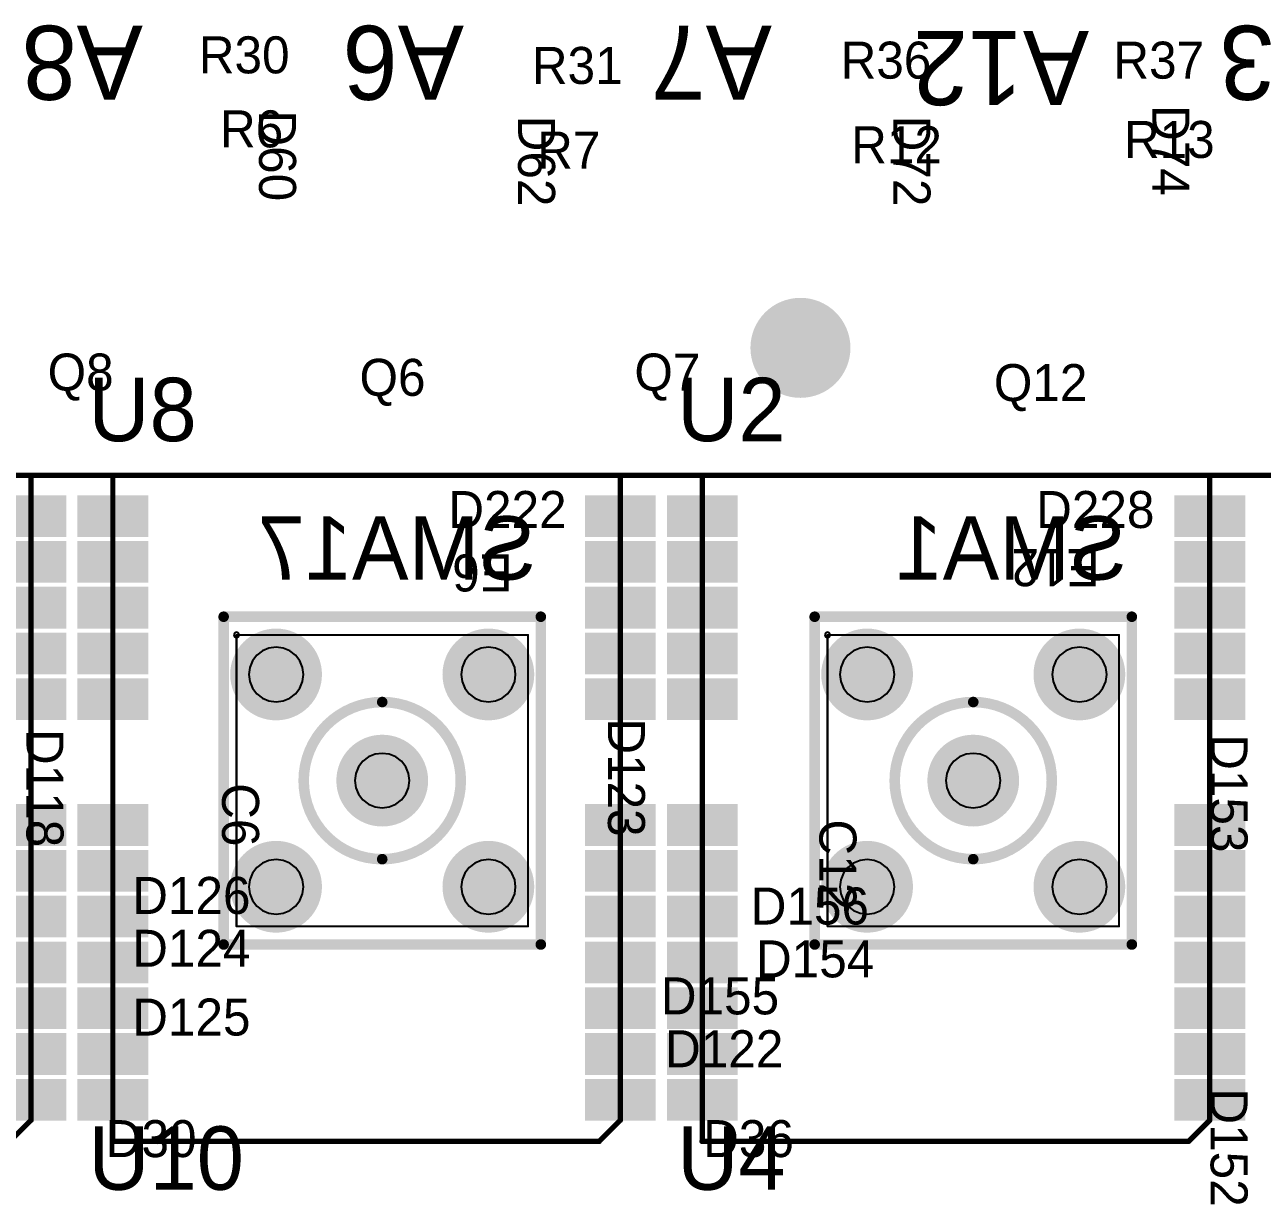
# Model space of a CAD drawing. Extents: x 11.69 to 17.18, y 4.05 to 12.26.
# Drawn here: x 14.957 to 16.127, y 8.839 to 9.955 of the extents above; entities that cross this region are included whole.
import ezdxf

# ---------------------------------------------------------------- set-up
doc = ezdxf.new("R2010")
doc.units = 0
doc.layers.get('0').update_dxf_attribs({"linetype": 'CONTINUOUS'})
for name, color, linetype in [('BOTTOMLAYER', 5, 'CONTINUOUS'), ('BOTTOMOVERLAY', 54, 'CONTINUOUS'), ('BOTTOMSOLDER', 6, 'CONTINUOUS'), ('MECHANICAL10', 56, 'CONTINUOUS'), ('MECHANICAL15', 56, 'CONTINUOUS'), ('MECHANICAL6', 56, 'CONTINUOUS'), ('MECHANICAL8', 56, 'CONTINUOUS'), ('MECHANICAL9', 56, 'CONTINUOUS'), ('MULTILAYER', 9, 'CONTINUOUS'), ('TOPLAYER', 1, 'CONTINUOUS'), ('TOPOVERLAY', 2, 'CONTINUOUS'), ('TOPPASTE', 8, 'CONTINUOUS'), ('TOPSOLDER', 216, 'CONTINUOUS')]:
    doc.layers.add(name, color=color, linetype=linetype)

# ---------------------------------------------------------------- blocks, each defined once
blk = doc.blocks.new('SMA_TH_HL_SMA_KHD4_B_25')
at = {"layer": 'BOTTOMLAYER', "const_width": 0.0394}
for points in [[(-0.1201, 0.1004, 1), (-0.0807, 0.1004, 1)], [(0.0807, 0.1004, 1), (0.1201, 0.1004, 1)], [(-0.0197, 0, 1), (0.0197, 0, 1)], [(-0.1201, -0.1004, 1), (-0.0807, -0.1004, 1)], [(0.0807, -0.1004, 1), (0.1201, -0.1004, 1)]]:
    blk.add_lwpolyline(points, format="xyb", close=True, dxfattribs=at)
at = {"layer": 'BOTTOMOVERLAY', "const_width": 0.01}
for points in [[(-0.155, -0.15), (-0.155, 0.15)], [(0.155, 0.15), (-0.155, 0.15)], [(0.155, -0.15), (0.155, 0.15)], [(0.155, -0.15), (-0.155, -0.15)]]:
    blk.add_lwpolyline(points, dxfattribs=at)
at = {"layer": 'BOTTOMOVERLAY'}
for points, const_width in [([(-0.1575, 0.15, 1), (-0.1525, 0.15, 1)], 0.005), ([(-0.1575, 0.15, 1), (-0.1525, 0.15, 1)], 0.005), ([(0.1525, 0.15, 1), (0.1575, 0.15, 1)], 0.005), ([(0.1525, 0.15, 1), (0.1575, 0.15, 1)], 0.005), ([(0.0743, 0, 1), (-0.0743, 0, 1)], 0.01), ([(-0.0768, 0, 1), (-0.0718, 0, 1)], 0.005), ([(0.0718, 0, 1), (0.0768, 0, 1)], 0.005), ([(-0.1575, -0.15, 1), (-0.1525, -0.15, 1)], 0.005), ([(-0.1575, -0.15, 1), (-0.1525, -0.15, 1)], 0.005), ([(0.1525, -0.15, 1), (0.1575, -0.15, 1)], 0.005), ([(0.1525, -0.15, 1), (0.1575, -0.15, 1)], 0.005)]:
    blk.add_lwpolyline(points, format="xyb", close=True, dxfattribs=dict(at, const_width=const_width))
at = {"layer": 'BOTTOMSOLDER', "const_width": 0.0434}
for points in [[(-0.1221, 0.1004, 1), (-0.0787, 0.1004, 1)], [(0.0787, 0.1004, 1), (0.1221, 0.1004, 1)], [(-0.0217, 0, 1), (0.0217, 0, 1)], [(-0.1221, -0.1004, 1), (-0.0787, -0.1004, 1)], [(0.0787, -0.1004, 1), (0.1221, -0.1004, 1)]]:
    blk.add_lwpolyline(points, format="xyb", close=True, dxfattribs=at)
at = {"layer": 'MECHANICAL6', "const_width": 0.002}
for points in [[(0.1378, 0.1378), (-0.1378, 0.1378)], [(-0.1378, -0.1378), (-0.1378, 0.1378)], [(0.1378, -0.1378), (0.1378, 0.1378)], [(0.1378, -0.1378), (-0.1378, -0.1378)]]:
    blk.add_lwpolyline(points, dxfattribs=at)
at = {"layer": 'MECHANICAL6', "const_width": 0.001}
for points in [[(-0.1383, 0.1378, 1), (-0.1373, 0.1378, 1)], [(-0.1383, 0.1378, 1), (-0.1373, 0.1378, 1)], [(0.1373, 0.1378, 1), (0.1383, 0.1378, 1)], [(0.1373, 0.1378, 1), (0.1383, 0.1378, 1)], [(-0.1383, -0.1378, 1), (-0.1373, -0.1378, 1)], [(-0.1383, -0.1378, 1), (-0.1373, -0.1378, 1)], [(0.1373, -0.1378, 1), (0.1383, -0.1378, 1)], [(0.1373, -0.1378, 1), (0.1383, -0.1378, 1)]]:
    blk.add_lwpolyline(points, format="xyb", close=True, dxfattribs=at)
at = {"layer": 'MECHANICAL8'}
for p, q in [((-0.1396, -0.136), (-0.1403, -0.1378)), ((-0.1403, -0.1378), (-0.1403, -0.1378)), ((-0.1403, -0.1378), (-0.1396, -0.1396)), ((-0.1378, -0.1352), (-0.1396, -0.136)), ((-0.1396, -0.1396), (-0.1378, -0.1403)), ((-0.136, -0.136), (-0.1378, -0.1352)), ((-0.1378, -0.1403), (-0.136, -0.1396)), ((-0.1352, -0.1378), (-0.136, -0.136)), ((-0.136, -0.1396), (-0.1352, -0.1378)), ((-0.1352, -0.1378), (-0.1352, -0.1378))]:
    blk.add_line(p, q, dxfattribs=at)
at = {"layer": 'MECHANICAL9'}
for p, q in [((-0.1186, 0.1186), (-0.1227, 0.1133)), ((-0.1133, 0.1227), (-0.1186, 0.1186)), ((-0.1071, 0.1253), (-0.1133, 0.1227)), ((-0.1004, 0.1262), (-0.1071, 0.1253)), ((-0.0937, 0.1253), (-0.1004, 0.1262)), ((-0.0875, 0.1227), (-0.0937, 0.1253)), ((-0.0821, 0.1186), (-0.0875, 0.1227)), ((-0.078, 0.1133), (-0.0821, 0.1186)), ((0.0821, 0.1186), (0.078, 0.1133)), ((0.0875, 0.1227), (0.0821, 0.1186)), ((0.0937, 0.1253), (0.0875, 0.1227)), ((0.1004, 0.1262), (0.0937, 0.1253)), ((0.1071, 0.1253), (0.1004, 0.1262)), ((0.1133, 0.1227), (0.1071, 0.1253)), ((0.1186, 0.1186), (0.1133, 0.1227)), ((0.1227, 0.1133), (0.1186, 0.1186)), ((-0.1253, 0.1071), (-0.1262, 0.1004)), ((-0.1227, 0.1133), (-0.1253, 0.1071)), ((-0.0755, 0.1071), (-0.078, 0.1133)), ((-0.0746, 0.1004), (-0.0755, 0.1071)), ((0.0755, 0.1071), (0.0746, 0.1004)), ((0.078, 0.1133), (0.0755, 0.1071)), ((0.1253, 0.1071), (0.1227, 0.1133)), ((0.1262, 0.1004), (0.1253, 0.1071)), ((-0.1262, 0.1004), (-0.1262, 0.1004)), ((-0.1262, 0.1004), (-0.1253, 0.0937)), ((-0.1253, 0.0937), (-0.1227, 0.0875)), ((-0.078, 0.0875), (-0.0755, 0.0937)), ((-0.0755, 0.0937), (-0.0746, 0.1004)), ((-0.0746, 0.1004), (-0.0746, 0.1004)), ((0.0746, 0.1004), (0.0746, 0.1004)), ((0.0746, 0.1004), (0.0755, 0.0937)), ((0.0755, 0.0937), (0.078, 0.0875)), ((0.1227, 0.0875), (0.1253, 0.0937)), ((0.1253, 0.0937), (0.1262, 0.1004)), ((0.1262, 0.1004), (0.1262, 0.1004)), ((-0.1227, 0.0875), (-0.1186, 0.0821)), ((-0.1186, 0.0821), (-0.1133, 0.078)), ((-0.0875, 0.078), (-0.0821, 0.0821)), ((-0.0821, 0.0821), (-0.078, 0.0875)), ((0.078, 0.0875), (0.0821, 0.0821)), ((0.0821, 0.0821), (0.0875, 0.078)), ((0.1133, 0.078), (0.1186, 0.0821)), ((0.1186, 0.0821), (0.1227, 0.0875)), ((-0.1133, 0.078), (-0.1071, 0.0755)), ((-0.1071, 0.0755), (-0.1004, 0.0746)), ((-0.1004, 0.0746), (-0.0937, 0.0755)), ((-0.0937, 0.0755), (-0.0875, 0.078)), ((0.0875, 0.078), (0.0937, 0.0755)), ((0.0937, 0.0755), (0.1004, 0.0746)), ((0.1004, 0.0746), (0.1071, 0.0755)), ((0.1071, 0.0755), (0.1133, 0.078)), ((-0.0067, 0.0249), (-0.0129, 0.0224)), ((0, 0.0258), (-0.0067, 0.0249)), ((0.0067, 0.0249), (0, 0.0258)), ((0.0129, 0.0224), (0.0067, 0.0249)), ((-0.0224, 0.0129), (-0.0249, 0.0067)), ((-0.0183, 0.0183), (-0.0224, 0.0129)), ((-0.0129, 0.0224), (-0.0183, 0.0183)), ((0.0183, 0.0183), (0.0129, 0.0224)), ((0.0224, 0.0129), (0.0183, 0.0183)), ((0.0249, 0.0067), (0.0224, 0.0129)), ((-0.0249, 0.0067), (-0.0258, 0)), ((-0.0258, 0), (-0.0258, 0)), ((-0.0258, 0), (-0.0249, -0.0067)), ((0.0258, 0), (0.0249, 0.0067)), ((0.0249, -0.0067), (0.0258, 0)), ((0.0258, 0), (0.0258, 0)), ((-0.0249, -0.0067), (-0.0224, -0.0129)), ((0.0224, -0.0129), (0.0249, -0.0067)), ((-0.0224, -0.0129), (-0.0183, -0.0183)), ((-0.0183, -0.0183), (-0.0129, -0.0224)), ((-0.0129, -0.0224), (-0.0067, -0.0249)), ((0.0067, -0.0249), (0.0129, -0.0224)), ((0.0129, -0.0224), (0.0183, -0.0183)), ((0.0183, -0.0183), (0.0224, -0.0129)), ((-0.0067, -0.0249), (0, -0.0258)), ((0, -0.0258), (0.0067, -0.0249)), ((-0.1133, -0.078), (-0.1186, -0.0821)), ((-0.1071, -0.0755), (-0.1133, -0.078)), ((-0.1004, -0.0746), (-0.1071, -0.0755)), ((-0.0937, -0.0755), (-0.1004, -0.0746)), ((-0.0875, -0.078), (-0.0937, -0.0755)), ((-0.0821, -0.0821), (-0.0875, -0.078)), ((0.0875, -0.078), (0.0821, -0.0821)), ((0.0937, -0.0755), (0.0875, -0.078)), ((0.1004, -0.0746), (0.0937, -0.0755)), ((0.1071, -0.0755), (0.1004, -0.0746)), ((0.1133, -0.078), (0.1071, -0.0755)), ((0.1186, -0.0821), (0.1133, -0.078)), ((-0.1227, -0.0875), (-0.1253, -0.0937)), ((-0.1186, -0.0821), (-0.1227, -0.0875)), ((-0.078, -0.0875), (-0.0821, -0.0821)), ((-0.0755, -0.0937), (-0.078, -0.0875)), ((0.078, -0.0875), (0.0755, -0.0937)), ((0.0821, -0.0821), (0.078, -0.0875)), ((0.1227, -0.0875), (0.1186, -0.0821)), ((0.1253, -0.0937), (0.1227, -0.0875)), ((-0.1253, -0.0937), (-0.1262, -0.1004)), ((-0.1262, -0.1004), (-0.1262, -0.1004)), ((-0.1262, -0.1004), (-0.1253, -0.1071)), ((-0.0746, -0.1004), (-0.0755, -0.0937)), ((-0.0755, -0.1071), (-0.0746, -0.1004)), ((-0.0746, -0.1004), (-0.0746, -0.1004)), ((0.0755, -0.0937), (0.0746, -0.1004)), ((0.0746, -0.1004), (0.0746, -0.1004)), ((0.0746, -0.1004), (0.0755, -0.1071)), ((0.1262, -0.1004), (0.1253, -0.0937)), ((0.1253, -0.1071), (0.1262, -0.1004)), ((0.1262, -0.1004), (0.1262, -0.1004)), ((-0.1253, -0.1071), (-0.1227, -0.1133)), ((-0.1227, -0.1133), (-0.1186, -0.1186)), ((-0.0821, -0.1186), (-0.078, -0.1133)), ((-0.078, -0.1133), (-0.0755, -0.1071)), ((0.0755, -0.1071), (0.078, -0.1133)), ((0.078, -0.1133), (0.0821, -0.1186)), ((0.1186, -0.1186), (0.1227, -0.1133)), ((0.1227, -0.1133), (0.1253, -0.1071)), ((-0.1186, -0.1186), (-0.1133, -0.1227)), ((-0.1133, -0.1227), (-0.1071, -0.1253)), ((-0.1071, -0.1253), (-0.1004, -0.1262)), ((-0.1004, -0.1262), (-0.0937, -0.1253)), ((-0.0937, -0.1253), (-0.0875, -0.1227)), ((-0.0875, -0.1227), (-0.0821, -0.1186)), ((0.0821, -0.1186), (0.0875, -0.1227)), ((0.0875, -0.1227), (0.0937, -0.1253)), ((0.0937, -0.1253), (0.1004, -0.1262)), ((0.1004, -0.1262), (0.1071, -0.1253)), ((0.1071, -0.1253), (0.1133, -0.1227)), ((0.1133, -0.1227), (0.1186, -0.1186))]:
    blk.add_line(p, q, dxfattribs=at)
at = {"layer": 'MULTILAYER', "const_width": 0.0394}
for points in [[(-0.1201, 0.1004, 1), (-0.0807, 0.1004, 1)], [(0.0807, 0.1004, 1), (0.1201, 0.1004, 1)], [(-0.0197, 0, 1), (0.0197, 0, 1)], [(-0.1201, -0.1004, 1), (-0.0807, -0.1004, 1)], [(0.0807, -0.1004, 1), (0.1201, -0.1004, 1)]]:
    blk.add_lwpolyline(points, format="xyb", close=True, dxfattribs=at)
at = {"layer": 'TOPLAYER', "const_width": 0.0394}
for points in [[(-0.1201, 0.1004, 1), (-0.0807, 0.1004, 1)], [(0.0807, 0.1004, 1), (0.1201, 0.1004, 1)], [(-0.0197, 0, 1), (0.0197, 0, 1)], [(-0.1201, -0.1004, 1), (-0.0807, -0.1004, 1)], [(0.0807, -0.1004, 1), (0.1201, -0.1004, 1)]]:
    blk.add_lwpolyline(points, format="xyb", close=True, dxfattribs=at)
at = {"layer": 'TOPSOLDER', "const_width": 0.0434}
for points in [[(-0.1221, 0.1004, 1), (-0.0787, 0.1004, 1)], [(0.0787, 0.1004, 1), (0.1221, 0.1004, 1)], [(-0.0217, 0, 1), (0.0217, 0, 1)], [(-0.1221, -0.1004, 1), (-0.0787, -0.1004, 1)], [(0.0787, -0.1004, 1), (0.1221, -0.1004, 1)]]:
    blk.add_lwpolyline(points, format="xyb", close=True, dxfattribs=at)
blk = doc.blocks.new('SMA_TH_HL_SMA_KHD4_B_41')
at = {"layer": 'BOTTOMLAYER', "const_width": 0.0394}
for points in [[(-0.1201, 0.1004, 1), (-0.0807, 0.1004, 1)], [(0.0807, 0.1004, 1), (0.1201, 0.1004, 1)], [(-0.0197, 0, 1), (0.0197, 0, 1)], [(-0.1201, -0.1004, 1), (-0.0807, -0.1004, 1)], [(0.0807, -0.1004, 1), (0.1201, -0.1004, 1)]]:
    blk.add_lwpolyline(points, format="xyb", close=True, dxfattribs=at)
at = {"layer": 'BOTTOMOVERLAY', "const_width": 0.01}
for points in [[(-0.155, -0.15), (-0.155, 0.15)], [(0.155, 0.15), (-0.155, 0.15)], [(0.155, -0.15), (0.155, 0.15)], [(0.155, -0.15), (-0.155, -0.15)]]:
    blk.add_lwpolyline(points, dxfattribs=at)
at = {"layer": 'BOTTOMOVERLAY'}
for points, const_width in [([(-0.1575, 0.15, 1), (-0.1525, 0.15, 1)], 0.005), ([(-0.1575, 0.15, 1), (-0.1525, 0.15, 1)], 0.005), ([(0.1525, 0.15, 1), (0.1575, 0.15, 1)], 0.005), ([(0.1525, 0.15, 1), (0.1575, 0.15, 1)], 0.005), ([(0.0743, 0, 1), (-0.0743, 0, 1)], 0.01), ([(-0.0768, 0, 1), (-0.0718, 0, 1)], 0.005), ([(0.0718, 0, 1), (0.0768, 0, 1)], 0.005), ([(-0.1575, -0.15, 1), (-0.1525, -0.15, 1)], 0.005), ([(-0.1575, -0.15, 1), (-0.1525, -0.15, 1)], 0.005), ([(0.1525, -0.15, 1), (0.1575, -0.15, 1)], 0.005), ([(0.1525, -0.15, 1), (0.1575, -0.15, 1)], 0.005)]:
    blk.add_lwpolyline(points, format="xyb", close=True, dxfattribs=dict(at, const_width=const_width))
at = {"layer": 'BOTTOMSOLDER', "const_width": 0.0434}
for points in [[(-0.1221, 0.1004, 1), (-0.0787, 0.1004, 1)], [(0.0787, 0.1004, 1), (0.1221, 0.1004, 1)], [(-0.0217, 0, 1), (0.0217, 0, 1)], [(-0.1221, -0.1004, 1), (-0.0787, -0.1004, 1)], [(0.0787, -0.1004, 1), (0.1221, -0.1004, 1)]]:
    blk.add_lwpolyline(points, format="xyb", close=True, dxfattribs=at)
at = {"layer": 'MECHANICAL6', "const_width": 0.002}
for points in [[(0.1378, 0.1378), (-0.1378, 0.1378)], [(-0.1378, -0.1378), (-0.1378, 0.1378)], [(0.1378, -0.1378), (0.1378, 0.1378)], [(0.1378, -0.1378), (-0.1378, -0.1378)]]:
    blk.add_lwpolyline(points, dxfattribs=at)
at = {"layer": 'MECHANICAL6', "const_width": 0.001}
for points in [[(-0.1383, 0.1378, 1), (-0.1373, 0.1378, 1)], [(-0.1383, 0.1378, 1), (-0.1373, 0.1378, 1)], [(0.1373, 0.1378, 1), (0.1383, 0.1378, 1)], [(0.1373, 0.1378, 1), (0.1383, 0.1378, 1)], [(-0.1383, -0.1378, 1), (-0.1373, -0.1378, 1)], [(-0.1383, -0.1378, 1), (-0.1373, -0.1378, 1)], [(0.1373, -0.1378, 1), (0.1383, -0.1378, 1)], [(0.1373, -0.1378, 1), (0.1383, -0.1378, 1)]]:
    blk.add_lwpolyline(points, format="xyb", close=True, dxfattribs=at)
at = {"layer": 'MECHANICAL8'}
for p, q in [((-0.1396, -0.136), (-0.1403, -0.1378)), ((-0.1403, -0.1378), (-0.1403, -0.1378)), ((-0.1403, -0.1378), (-0.1396, -0.1396)), ((-0.1378, -0.1352), (-0.1396, -0.136)), ((-0.1396, -0.1396), (-0.1378, -0.1403)), ((-0.136, -0.136), (-0.1378, -0.1352)), ((-0.1378, -0.1403), (-0.136, -0.1396)), ((-0.1352, -0.1378), (-0.136, -0.136)), ((-0.136, -0.1396), (-0.1352, -0.1378)), ((-0.1352, -0.1378), (-0.1352, -0.1378))]:
    blk.add_line(p, q, dxfattribs=at)
at = {"layer": 'MECHANICAL9'}
for p, q in [((-0.1186, 0.1186), (-0.1227, 0.1133)), ((-0.1133, 0.1227), (-0.1186, 0.1186)), ((-0.1071, 0.1253), (-0.1133, 0.1227)), ((-0.1004, 0.1262), (-0.1071, 0.1253)), ((-0.0937, 0.1253), (-0.1004, 0.1262)), ((-0.0875, 0.1227), (-0.0937, 0.1253)), ((-0.0821, 0.1186), (-0.0875, 0.1227)), ((-0.078, 0.1133), (-0.0821, 0.1186)), ((0.0821, 0.1186), (0.078, 0.1133)), ((0.0875, 0.1227), (0.0821, 0.1186)), ((0.0937, 0.1253), (0.0875, 0.1227)), ((0.1004, 0.1262), (0.0937, 0.1253)), ((0.1071, 0.1253), (0.1004, 0.1262)), ((0.1133, 0.1227), (0.1071, 0.1253)), ((0.1186, 0.1186), (0.1133, 0.1227)), ((0.1227, 0.1133), (0.1186, 0.1186)), ((-0.1253, 0.1071), (-0.1262, 0.1004)), ((-0.1227, 0.1133), (-0.1253, 0.1071)), ((-0.0755, 0.1071), (-0.078, 0.1133)), ((-0.0746, 0.1004), (-0.0755, 0.1071)), ((0.0755, 0.1071), (0.0746, 0.1004)), ((0.078, 0.1133), (0.0755, 0.1071)), ((0.1253, 0.1071), (0.1227, 0.1133)), ((0.1262, 0.1004), (0.1253, 0.1071)), ((-0.1262, 0.1004), (-0.1262, 0.1004)), ((-0.1262, 0.1004), (-0.1253, 0.0937)), ((-0.1253, 0.0937), (-0.1227, 0.0875)), ((-0.078, 0.0875), (-0.0755, 0.0937)), ((-0.0755, 0.0937), (-0.0746, 0.1004)), ((-0.0746, 0.1004), (-0.0746, 0.1004)), ((0.0746, 0.1004), (0.0746, 0.1004)), ((0.0746, 0.1004), (0.0755, 0.0937)), ((0.0755, 0.0937), (0.078, 0.0875)), ((0.1227, 0.0875), (0.1253, 0.0937)), ((0.1253, 0.0937), (0.1262, 0.1004)), ((0.1262, 0.1004), (0.1262, 0.1004)), ((-0.1227, 0.0875), (-0.1186, 0.0821)), ((-0.1186, 0.0821), (-0.1133, 0.078)), ((-0.0875, 0.078), (-0.0821, 0.0821)), ((-0.0821, 0.0821), (-0.078, 0.0875)), ((0.078, 0.0875), (0.0821, 0.0821)), ((0.0821, 0.0821), (0.0875, 0.078)), ((0.1133, 0.078), (0.1186, 0.0821)), ((0.1186, 0.0821), (0.1227, 0.0875)), ((-0.1133, 0.078), (-0.1071, 0.0755)), ((-0.1071, 0.0755), (-0.1004, 0.0746)), ((-0.1004, 0.0746), (-0.0937, 0.0755)), ((-0.0937, 0.0755), (-0.0875, 0.078)), ((0.0875, 0.078), (0.0937, 0.0755)), ((0.0937, 0.0755), (0.1004, 0.0746)), ((0.1004, 0.0746), (0.1071, 0.0755)), ((0.1071, 0.0755), (0.1133, 0.078)), ((-0.0067, 0.0249), (-0.0129, 0.0224)), ((0, 0.0258), (-0.0067, 0.0249)), ((0.0067, 0.0249), (0, 0.0258)), ((0.0129, 0.0224), (0.0067, 0.0249)), ((-0.0224, 0.0129), (-0.0249, 0.0067)), ((-0.0183, 0.0183), (-0.0224, 0.0129)), ((-0.0129, 0.0224), (-0.0183, 0.0183)), ((0.0183, 0.0183), (0.0129, 0.0224)), ((0.0224, 0.0129), (0.0183, 0.0183)), ((0.0249, 0.0067), (0.0224, 0.0129)), ((-0.0249, 0.0067), (-0.0258, 0)), ((-0.0258, 0), (-0.0258, 0)), ((-0.0258, 0), (-0.0249, -0.0067)), ((0.0258, 0), (0.0249, 0.0067)), ((0.0249, -0.0067), (0.0258, 0)), ((0.0258, 0), (0.0258, 0)), ((-0.0249, -0.0067), (-0.0224, -0.0129)), ((0.0224, -0.0129), (0.0249, -0.0067)), ((-0.0224, -0.0129), (-0.0183, -0.0183)), ((-0.0183, -0.0183), (-0.0129, -0.0224)), ((-0.0129, -0.0224), (-0.0067, -0.0249)), ((0.0067, -0.0249), (0.0129, -0.0224)), ((0.0129, -0.0224), (0.0183, -0.0183)), ((0.0183, -0.0183), (0.0224, -0.0129)), ((-0.0067, -0.0249), (0, -0.0258)), ((0, -0.0258), (0.0067, -0.0249)), ((-0.1133, -0.078), (-0.1186, -0.0821)), ((-0.1071, -0.0755), (-0.1133, -0.078)), ((-0.1004, -0.0746), (-0.1071, -0.0755)), ((-0.0937, -0.0755), (-0.1004, -0.0746)), ((-0.0875, -0.078), (-0.0937, -0.0755)), ((-0.0821, -0.0821), (-0.0875, -0.078)), ((0.0875, -0.078), (0.0821, -0.0821)), ((0.0937, -0.0755), (0.0875, -0.078)), ((0.1004, -0.0746), (0.0937, -0.0755)), ((0.1071, -0.0755), (0.1004, -0.0746)), ((0.1133, -0.078), (0.1071, -0.0755)), ((0.1186, -0.0821), (0.1133, -0.078)), ((-0.1227, -0.0875), (-0.1253, -0.0937)), ((-0.1186, -0.0821), (-0.1227, -0.0875)), ((-0.078, -0.0875), (-0.0821, -0.0821)), ((-0.0755, -0.0937), (-0.078, -0.0875)), ((0.078, -0.0875), (0.0755, -0.0937)), ((0.0821, -0.0821), (0.078, -0.0875)), ((0.1227, -0.0875), (0.1186, -0.0821)), ((0.1253, -0.0937), (0.1227, -0.0875)), ((-0.1253, -0.0937), (-0.1262, -0.1004)), ((-0.1262, -0.1004), (-0.1262, -0.1004)), ((-0.1262, -0.1004), (-0.1253, -0.1071)), ((-0.0746, -0.1004), (-0.0755, -0.0937)), ((-0.0755, -0.1071), (-0.0746, -0.1004)), ((-0.0746, -0.1004), (-0.0746, -0.1004)), ((0.0755, -0.0937), (0.0746, -0.1004)), ((0.0746, -0.1004), (0.0746, -0.1004)), ((0.0746, -0.1004), (0.0755, -0.1071)), ((0.1262, -0.1004), (0.1253, -0.0937)), ((0.1253, -0.1071), (0.1262, -0.1004)), ((0.1262, -0.1004), (0.1262, -0.1004)), ((-0.1253, -0.1071), (-0.1227, -0.1133)), ((-0.1227, -0.1133), (-0.1186, -0.1186)), ((-0.0821, -0.1186), (-0.078, -0.1133)), ((-0.078, -0.1133), (-0.0755, -0.1071)), ((0.0755, -0.1071), (0.078, -0.1133)), ((0.078, -0.1133), (0.0821, -0.1186)), ((0.1186, -0.1186), (0.1227, -0.1133)), ((0.1227, -0.1133), (0.1253, -0.1071)), ((-0.1186, -0.1186), (-0.1133, -0.1227)), ((-0.1133, -0.1227), (-0.1071, -0.1253)), ((-0.1071, -0.1253), (-0.1004, -0.1262)), ((-0.1004, -0.1262), (-0.0937, -0.1253)), ((-0.0937, -0.1253), (-0.0875, -0.1227)), ((-0.0875, -0.1227), (-0.0821, -0.1186)), ((0.0821, -0.1186), (0.0875, -0.1227)), ((0.0875, -0.1227), (0.0937, -0.1253)), ((0.0937, -0.1253), (0.1004, -0.1262)), ((0.1004, -0.1262), (0.1071, -0.1253)), ((0.1071, -0.1253), (0.1133, -0.1227)), ((0.1133, -0.1227), (0.1186, -0.1186))]:
    blk.add_line(p, q, dxfattribs=at)
at = {"layer": 'MULTILAYER', "const_width": 0.0394}
for points in [[(-0.1201, 0.1004, 1), (-0.0807, 0.1004, 1)], [(0.0807, 0.1004, 1), (0.1201, 0.1004, 1)], [(-0.0197, 0, 1), (0.0197, 0, 1)], [(-0.1201, -0.1004, 1), (-0.0807, -0.1004, 1)], [(0.0807, -0.1004, 1), (0.1201, -0.1004, 1)]]:
    blk.add_lwpolyline(points, format="xyb", close=True, dxfattribs=at)
at = {"layer": 'TOPLAYER', "const_width": 0.0394}
for points in [[(-0.1201, 0.1004, 1), (-0.0807, 0.1004, 1)], [(0.0807, 0.1004, 1), (0.1201, 0.1004, 1)], [(-0.0197, 0, 1), (0.0197, 0, 1)], [(-0.1201, -0.1004, 1), (-0.0807, -0.1004, 1)], [(0.0807, -0.1004, 1), (0.1201, -0.1004, 1)]]:
    blk.add_lwpolyline(points, format="xyb", close=True, dxfattribs=at)
at = {"layer": 'TOPSOLDER', "const_width": 0.0434}
for points in [[(-0.1221, 0.1004, 1), (-0.0787, 0.1004, 1)], [(0.0787, 0.1004, 1), (0.1221, 0.1004, 1)], [(-0.0217, 0, 1), (0.0217, 0, 1)], [(-0.1221, -0.1004, 1), (-0.0787, -0.1004, 1)], [(0.0787, -0.1004, 1), (0.1221, -0.1004, 1)]]:
    blk.add_lwpolyline(points, format="xyb", close=True, dxfattribs=at)
blk = doc.blocks.new('LB1020B_50')
at = {"layer": 'TOPLAYER'}
for points in [[(-0.0295, 0.5749), (0.0295, 0.5749), (-0.0295, 0.6064), (0.0295, 0.6064)], [(0.4505, 0.5749), (0.5095, 0.5749), (0.4505, 0.6064), (0.5095, 0.6064)], [(-0.0295, 0.5316), (0.0295, 0.5316), (-0.0295, 0.5631), (0.0295, 0.5631)], [(0.4505, 0.5316), (0.5095, 0.5316), (0.4505, 0.5631), (0.5095, 0.5631)], [(-0.0295, 0.4883), (0.0295, 0.4883), (-0.0295, 0.5198), (0.0295, 0.5198)], [(0.4505, 0.4883), (0.5095, 0.4883), (0.4505, 0.5198), (0.5095, 0.5198)], [(-0.0295, 0.445), (0.0295, 0.445), (-0.0295, 0.4765), (0.0295, 0.4765)], [(0.4505, 0.445), (0.5095, 0.445), (0.4505, 0.4765), (0.5095, 0.4765)], [(-0.0295, 0.4017), (0.0295, 0.4017), (-0.0295, 0.4331), (0.0295, 0.4331)], [(0.4505, 0.4017), (0.5095, 0.4017), (0.4505, 0.4331), (0.5095, 0.4331)], [(-0.0295, 0.3583), (0.0295, 0.3583), (-0.0295, 0.3898), (0.0295, 0.3898)], [(0.4505, 0.3583), (0.5095, 0.3583), (0.4505, 0.3898), (0.5095, 0.3898)], [(-0.0295, 0.315), (0.0295, 0.315), (-0.0295, 0.3465), (0.0295, 0.3465)], [(0.4505, 0.315), (0.5095, 0.315), (0.4505, 0.3465), (0.5095, 0.3465)], [(-0.0295, 0.1961), (0.0295, 0.1961), (-0.0295, 0.2276), (0.0295, 0.2276)], [(0.4505, 0.1961), (0.5095, 0.1961), (0.4505, 0.2276), (0.5095, 0.2276)], [(-0.0295, 0.1528), (0.0295, 0.1528), (-0.0295, 0.1843), (0.0295, 0.1843)], [(0.4505, 0.1528), (0.5095, 0.1528), (0.4505, 0.1843), (0.5095, 0.1843)], [(-0.0295, 0.1095), (0.0295, 0.1095), (-0.0295, 0.141), (0.0295, 0.141)], [(0.4505, 0.1095), (0.5095, 0.1095), (0.4505, 0.141), (0.5095, 0.141)], [(-0.0295, 0.0662), (0.0295, 0.0662), (-0.0295, 0.0977), (0.0295, 0.0977)], [(0.4505, 0.0662), (0.5095, 0.0662), (0.4505, 0.0977), (0.5095, 0.0977)], [(-0.0295, 0.0229), (0.0295, 0.0229), (-0.0295, 0.0544), (0.0295, 0.0544)], [(0.4505, 0.0229), (0.5095, 0.0229), (0.4505, 0.0544), (0.5095, 0.0544)]]:
    blk.add_solid(points, dxfattribs=at)
at = {"layer": 'TOPOVERLAY', "const_width": 0.005}
for points in [[(0.02, 0.63), (0, 0.61)], [(0.4803, 0.63), (0.02, 0.63)], [(0.48, 0.6299), (0.48, 0)], [(0, 0.61), (0, 0.0001)], [(0.4803, 0.0001), (0, 0.0001)]]:
    blk.add_lwpolyline(points, dxfattribs=at)
at = {"layer": 'TOPOVERLAY', "const_width": 0.0025}
for points in [[(0.0187, 0.63, 1), (0.0213, 0.63, 1)], [(0.0187, 0.63, 1), (0.0213, 0.63, 1)], [(0.4788, 0.6299, 1), (0.4813, 0.6299, 1)], [(0.4791, 0.63, 1), (0.4816, 0.63, 1)], [(-0.0013, 0.61, 1), (0.0013, 0.61, 1)], [(-0.0013, 0.61, 1), (0.0013, 0.61, 1)], [(-0.0013, 0.0001, 1), (0.0013, 0.0001, 1)], [(-0.0013, 0.0001, 1), (0.0013, 0.0001, 1)], [(0.4788, 0, 1), (0.4813, 0, 1)], [(0.4791, 0.0001, 1), (0.4816, 0.0001, 1)]]:
    blk.add_lwpolyline(points, format="xyb", close=True, dxfattribs=at)
at = {"layer": 'TOPPASTE'}
for points in [[(-0.0295, 0.5749), (0.0295, 0.5749), (-0.0295, 0.6064), (0.0295, 0.6064)], [(0.4505, 0.5749), (0.5095, 0.5749), (0.4505, 0.6064), (0.5095, 0.6064)], [(-0.0295, 0.5316), (0.0295, 0.5316), (-0.0295, 0.5631), (0.0295, 0.5631)], [(0.4505, 0.5316), (0.5095, 0.5316), (0.4505, 0.5631), (0.5095, 0.5631)], [(-0.0295, 0.4883), (0.0295, 0.4883), (-0.0295, 0.5198), (0.0295, 0.5198)], [(0.4505, 0.4883), (0.5095, 0.4883), (0.4505, 0.5198), (0.5095, 0.5198)], [(-0.0295, 0.445), (0.0295, 0.445), (-0.0295, 0.4765), (0.0295, 0.4765)], [(0.4505, 0.445), (0.5095, 0.445), (0.4505, 0.4765), (0.5095, 0.4765)], [(-0.0295, 0.4017), (0.0295, 0.4017), (-0.0295, 0.4331), (0.0295, 0.4331)], [(0.4505, 0.4017), (0.5095, 0.4017), (0.4505, 0.4331), (0.5095, 0.4331)], [(-0.0295, 0.3583), (0.0295, 0.3583), (-0.0295, 0.3898), (0.0295, 0.3898)], [(0.4505, 0.3583), (0.5095, 0.3583), (0.4505, 0.3898), (0.5095, 0.3898)], [(-0.0295, 0.315), (0.0295, 0.315), (-0.0295, 0.3465), (0.0295, 0.3465)], [(0.4505, 0.315), (0.5095, 0.315), (0.4505, 0.3465), (0.5095, 0.3465)], [(-0.0295, 0.1961), (0.0295, 0.1961), (-0.0295, 0.2276), (0.0295, 0.2276)], [(0.4505, 0.1961), (0.5095, 0.1961), (0.4505, 0.2276), (0.5095, 0.2276)], [(-0.0295, 0.1528), (0.0295, 0.1528), (-0.0295, 0.1843), (0.0295, 0.1843)], [(0.4505, 0.1528), (0.5095, 0.1528), (0.4505, 0.1843), (0.5095, 0.1843)], [(-0.0295, 0.1095), (0.0295, 0.1095), (-0.0295, 0.141), (0.0295, 0.141)], [(0.4505, 0.1095), (0.5095, 0.1095), (0.4505, 0.141), (0.5095, 0.141)], [(-0.0295, 0.0662), (0.0295, 0.0662), (-0.0295, 0.0977), (0.0295, 0.0977)], [(0.4505, 0.0662), (0.5095, 0.0662), (0.4505, 0.0977), (0.5095, 0.0977)], [(-0.0295, 0.0229), (0.0295, 0.0229), (-0.0295, 0.0544), (0.0295, 0.0544)], [(0.4505, 0.0229), (0.5095, 0.0229), (0.4505, 0.0544), (0.5095, 0.0544)]]:
    blk.add_solid(points, dxfattribs=at)
at = {"layer": 'TOPSOLDER'}
for points in [[(-0.0335, 0.5709), (0.0335, 0.5709), (-0.0335, 0.6104), (0.0335, 0.6104)], [(0.4465, 0.5709), (0.5135, 0.5709), (0.4465, 0.6104), (0.5135, 0.6104)], [(-0.0335, 0.5276), (0.0335, 0.5276), (-0.0335, 0.5671), (0.0335, 0.5671)], [(0.4465, 0.5276), (0.5135, 0.5276), (0.4465, 0.5671), (0.5135, 0.5671)], [(-0.0335, 0.4843), (0.0335, 0.4843), (-0.0335, 0.5238), (0.0335, 0.5238)], [(0.4465, 0.4843), (0.5135, 0.4843), (0.4465, 0.5238), (0.5135, 0.5238)], [(-0.0335, 0.441), (0.0335, 0.441), (-0.0335, 0.4805), (0.0335, 0.4805)], [(0.4465, 0.441), (0.5135, 0.441), (0.4465, 0.4805), (0.5135, 0.4805)], [(-0.0335, 0.3977), (0.0335, 0.3977), (-0.0335, 0.4371), (0.0335, 0.4371)], [(0.4465, 0.3977), (0.5135, 0.3977), (0.4465, 0.4371), (0.5135, 0.4371)], [(-0.0335, 0.3543), (0.0335, 0.3543), (-0.0335, 0.3938), (0.0335, 0.3938)], [(0.4465, 0.3543), (0.5135, 0.3543), (0.4465, 0.3938), (0.5135, 0.3938)], [(-0.0335, 0.311), (0.0335, 0.311), (-0.0335, 0.3505), (0.0335, 0.3505)], [(0.4465, 0.311), (0.5135, 0.311), (0.4465, 0.3505), (0.5135, 0.3505)], [(-0.0335, 0.1921), (0.0335, 0.1921), (-0.0335, 0.2316), (0.0335, 0.2316)], [(0.4465, 0.1921), (0.5135, 0.1921), (0.4465, 0.2316), (0.5135, 0.2316)], [(-0.0335, 0.1488), (0.0335, 0.1488), (-0.0335, 0.1883), (0.0335, 0.1883)], [(0.4465, 0.1488), (0.5135, 0.1488), (0.4465, 0.1883), (0.5135, 0.1883)], [(-0.0335, 0.1055), (0.0335, 0.1055), (-0.0335, 0.145), (0.0335, 0.145)], [(0.4465, 0.1055), (0.5135, 0.1055), (0.4465, 0.145), (0.5135, 0.145)], [(-0.0335, 0.0622), (0.0335, 0.0622), (-0.0335, 0.1017), (0.0335, 0.1017)], [(0.4465, 0.0622), (0.5135, 0.0622), (0.4465, 0.1017), (0.5135, 0.1017)], [(-0.0335, 0.0189), (0.0335, 0.0189), (-0.0335, 0.0584), (0.0335, 0.0584)], [(0.4465, 0.0189), (0.5135, 0.0189), (0.4465, 0.0584), (0.5135, 0.0584)]]:
    blk.add_solid(points, dxfattribs=at)
blk = doc.blocks.new('LB1020B_56')
at = {"layer": 'TOPLAYER'}
for points in [[(-0.0295, 0.5749), (0.0295, 0.5749), (-0.0295, 0.6064), (0.0295, 0.6064)], [(0.4505, 0.5749), (0.5095, 0.5749), (0.4505, 0.6064), (0.5095, 0.6064)], [(-0.0295, 0.5316), (0.0295, 0.5316), (-0.0295, 0.5631), (0.0295, 0.5631)], [(0.4505, 0.5316), (0.5095, 0.5316), (0.4505, 0.5631), (0.5095, 0.5631)], [(-0.0295, 0.4883), (0.0295, 0.4883), (-0.0295, 0.5198), (0.0295, 0.5198)], [(0.4505, 0.4883), (0.5095, 0.4883), (0.4505, 0.5198), (0.5095, 0.5198)], [(-0.0295, 0.445), (0.0295, 0.445), (-0.0295, 0.4765), (0.0295, 0.4765)], [(0.4505, 0.445), (0.5095, 0.445), (0.4505, 0.4765), (0.5095, 0.4765)], [(-0.0295, 0.4017), (0.0295, 0.4017), (-0.0295, 0.4331), (0.0295, 0.4331)], [(0.4505, 0.4017), (0.5095, 0.4017), (0.4505, 0.4331), (0.5095, 0.4331)], [(-0.0295, 0.3583), (0.0295, 0.3583), (-0.0295, 0.3898), (0.0295, 0.3898)], [(0.4505, 0.3583), (0.5095, 0.3583), (0.4505, 0.3898), (0.5095, 0.3898)], [(-0.0295, 0.315), (0.0295, 0.315), (-0.0295, 0.3465), (0.0295, 0.3465)], [(0.4505, 0.315), (0.5095, 0.315), (0.4505, 0.3465), (0.5095, 0.3465)], [(-0.0295, 0.1961), (0.0295, 0.1961), (-0.0295, 0.2276), (0.0295, 0.2276)], [(0.4505, 0.1961), (0.5095, 0.1961), (0.4505, 0.2276), (0.5095, 0.2276)], [(-0.0295, 0.1528), (0.0295, 0.1528), (-0.0295, 0.1843), (0.0295, 0.1843)], [(0.4505, 0.1528), (0.5095, 0.1528), (0.4505, 0.1843), (0.5095, 0.1843)], [(-0.0295, 0.1095), (0.0295, 0.1095), (-0.0295, 0.141), (0.0295, 0.141)], [(0.4505, 0.1095), (0.5095, 0.1095), (0.4505, 0.141), (0.5095, 0.141)], [(-0.0295, 0.0662), (0.0295, 0.0662), (-0.0295, 0.0977), (0.0295, 0.0977)], [(0.4505, 0.0662), (0.5095, 0.0662), (0.4505, 0.0977), (0.5095, 0.0977)], [(-0.0295, 0.0229), (0.0295, 0.0229), (-0.0295, 0.0544), (0.0295, 0.0544)], [(0.4505, 0.0229), (0.5095, 0.0229), (0.4505, 0.0544), (0.5095, 0.0544)]]:
    blk.add_solid(points, dxfattribs=at)
at = {"layer": 'TOPOVERLAY', "const_width": 0.005}
for points in [[(0.02, 0.63), (0, 0.61)], [(0.4803, 0.63), (0.02, 0.63)], [(0.48, 0.6299), (0.48, 0)], [(0, 0.61), (0, 0.0001)], [(0.4803, 0.0001), (0, 0.0001)]]:
    blk.add_lwpolyline(points, dxfattribs=at)
at = {"layer": 'TOPOVERLAY', "const_width": 0.0025}
for points in [[(0.0187, 0.63, 1), (0.0213, 0.63, 1)], [(0.0187, 0.63, 1), (0.0213, 0.63, 1)], [(0.4788, 0.6299, 1), (0.4813, 0.6299, 1)], [(0.4791, 0.63, 1), (0.4816, 0.63, 1)], [(-0.0013, 0.61, 1), (0.0013, 0.61, 1)], [(-0.0013, 0.61, 1), (0.0013, 0.61, 1)], [(-0.0013, 0.0001, 1), (0.0013, 0.0001, 1)], [(-0.0013, 0.0001, 1), (0.0013, 0.0001, 1)], [(0.4788, 0, 1), (0.4813, 0, 1)], [(0.4791, 0.0001, 1), (0.4816, 0.0001, 1)]]:
    blk.add_lwpolyline(points, format="xyb", close=True, dxfattribs=at)
at = {"layer": 'TOPPASTE'}
for points in [[(-0.0295, 0.5749), (0.0295, 0.5749), (-0.0295, 0.6064), (0.0295, 0.6064)], [(0.4505, 0.5749), (0.5095, 0.5749), (0.4505, 0.6064), (0.5095, 0.6064)], [(-0.0295, 0.5316), (0.0295, 0.5316), (-0.0295, 0.5631), (0.0295, 0.5631)], [(0.4505, 0.5316), (0.5095, 0.5316), (0.4505, 0.5631), (0.5095, 0.5631)], [(-0.0295, 0.4883), (0.0295, 0.4883), (-0.0295, 0.5198), (0.0295, 0.5198)], [(0.4505, 0.4883), (0.5095, 0.4883), (0.4505, 0.5198), (0.5095, 0.5198)], [(-0.0295, 0.445), (0.0295, 0.445), (-0.0295, 0.4765), (0.0295, 0.4765)], [(0.4505, 0.445), (0.5095, 0.445), (0.4505, 0.4765), (0.5095, 0.4765)], [(-0.0295, 0.4017), (0.0295, 0.4017), (-0.0295, 0.4331), (0.0295, 0.4331)], [(0.4505, 0.4017), (0.5095, 0.4017), (0.4505, 0.4331), (0.5095, 0.4331)], [(-0.0295, 0.3583), (0.0295, 0.3583), (-0.0295, 0.3898), (0.0295, 0.3898)], [(0.4505, 0.3583), (0.5095, 0.3583), (0.4505, 0.3898), (0.5095, 0.3898)], [(-0.0295, 0.315), (0.0295, 0.315), (-0.0295, 0.3465), (0.0295, 0.3465)], [(0.4505, 0.315), (0.5095, 0.315), (0.4505, 0.3465), (0.5095, 0.3465)], [(-0.0295, 0.1961), (0.0295, 0.1961), (-0.0295, 0.2276), (0.0295, 0.2276)], [(0.4505, 0.1961), (0.5095, 0.1961), (0.4505, 0.2276), (0.5095, 0.2276)], [(-0.0295, 0.1528), (0.0295, 0.1528), (-0.0295, 0.1843), (0.0295, 0.1843)], [(0.4505, 0.1528), (0.5095, 0.1528), (0.4505, 0.1843), (0.5095, 0.1843)], [(-0.0295, 0.1095), (0.0295, 0.1095), (-0.0295, 0.141), (0.0295, 0.141)], [(0.4505, 0.1095), (0.5095, 0.1095), (0.4505, 0.141), (0.5095, 0.141)], [(-0.0295, 0.0662), (0.0295, 0.0662), (-0.0295, 0.0977), (0.0295, 0.0977)], [(0.4505, 0.0662), (0.5095, 0.0662), (0.4505, 0.0977), (0.5095, 0.0977)], [(-0.0295, 0.0229), (0.0295, 0.0229), (-0.0295, 0.0544), (0.0295, 0.0544)], [(0.4505, 0.0229), (0.5095, 0.0229), (0.4505, 0.0544), (0.5095, 0.0544)]]:
    blk.add_solid(points, dxfattribs=at)
at = {"layer": 'TOPSOLDER'}
for points in [[(-0.0335, 0.5709), (0.0335, 0.5709), (-0.0335, 0.6104), (0.0335, 0.6104)], [(0.4465, 0.5709), (0.5135, 0.5709), (0.4465, 0.6104), (0.5135, 0.6104)], [(-0.0335, 0.5276), (0.0335, 0.5276), (-0.0335, 0.5671), (0.0335, 0.5671)], [(0.4465, 0.5276), (0.5135, 0.5276), (0.4465, 0.5671), (0.5135, 0.5671)], [(-0.0335, 0.4843), (0.0335, 0.4843), (-0.0335, 0.5238), (0.0335, 0.5238)], [(0.4465, 0.4843), (0.5135, 0.4843), (0.4465, 0.5238), (0.5135, 0.5238)], [(-0.0335, 0.441), (0.0335, 0.441), (-0.0335, 0.4805), (0.0335, 0.4805)], [(0.4465, 0.441), (0.5135, 0.441), (0.4465, 0.4805), (0.5135, 0.4805)], [(-0.0335, 0.3977), (0.0335, 0.3977), (-0.0335, 0.4371), (0.0335, 0.4371)], [(0.4465, 0.3977), (0.5135, 0.3977), (0.4465, 0.4371), (0.5135, 0.4371)], [(-0.0335, 0.3543), (0.0335, 0.3543), (-0.0335, 0.3938), (0.0335, 0.3938)], [(0.4465, 0.3543), (0.5135, 0.3543), (0.4465, 0.3938), (0.5135, 0.3938)], [(-0.0335, 0.311), (0.0335, 0.311), (-0.0335, 0.3505), (0.0335, 0.3505)], [(0.4465, 0.311), (0.5135, 0.311), (0.4465, 0.3505), (0.5135, 0.3505)], [(-0.0335, 0.1921), (0.0335, 0.1921), (-0.0335, 0.2316), (0.0335, 0.2316)], [(0.4465, 0.1921), (0.5135, 0.1921), (0.4465, 0.2316), (0.5135, 0.2316)], [(-0.0335, 0.1488), (0.0335, 0.1488), (-0.0335, 0.1883), (0.0335, 0.1883)], [(0.4465, 0.1488), (0.5135, 0.1488), (0.4465, 0.1883), (0.5135, 0.1883)], [(-0.0335, 0.1055), (0.0335, 0.1055), (-0.0335, 0.145), (0.0335, 0.145)], [(0.4465, 0.1055), (0.5135, 0.1055), (0.4465, 0.145), (0.5135, 0.145)], [(-0.0335, 0.0622), (0.0335, 0.0622), (-0.0335, 0.1017), (0.0335, 0.1017)], [(0.4465, 0.0622), (0.5135, 0.0622), (0.4465, 0.1017), (0.5135, 0.1017)], [(-0.0335, 0.0189), (0.0335, 0.0189), (-0.0335, 0.0584), (0.0335, 0.0584)], [(0.4465, 0.0189), (0.5135, 0.0189), (0.4465, 0.0584), (0.5135, 0.0584)]]:
    blk.add_solid(points, dxfattribs=at)
blk = doc.blocks.new('LB1020B_59')
at = {"layer": 'TOPLAYER'}
for points in [[(-0.0295, 0.5749), (0.0295, 0.5749), (-0.0295, 0.6064), (0.0295, 0.6064)], [(0.4505, 0.5749), (0.5095, 0.5749), (0.4505, 0.6064), (0.5095, 0.6064)], [(-0.0295, 0.5316), (0.0295, 0.5316), (-0.0295, 0.5631), (0.0295, 0.5631)], [(0.4505, 0.5316), (0.5095, 0.5316), (0.4505, 0.5631), (0.5095, 0.5631)], [(-0.0295, 0.4883), (0.0295, 0.4883), (-0.0295, 0.5198), (0.0295, 0.5198)], [(0.4505, 0.4883), (0.5095, 0.4883), (0.4505, 0.5198), (0.5095, 0.5198)], [(-0.0295, 0.445), (0.0295, 0.445), (-0.0295, 0.4765), (0.0295, 0.4765)], [(0.4505, 0.445), (0.5095, 0.445), (0.4505, 0.4765), (0.5095, 0.4765)], [(-0.0295, 0.4017), (0.0295, 0.4017), (-0.0295, 0.4331), (0.0295, 0.4331)], [(0.4505, 0.4017), (0.5095, 0.4017), (0.4505, 0.4331), (0.5095, 0.4331)], [(-0.0295, 0.3583), (0.0295, 0.3583), (-0.0295, 0.3898), (0.0295, 0.3898)], [(0.4505, 0.3583), (0.5095, 0.3583), (0.4505, 0.3898), (0.5095, 0.3898)], [(-0.0295, 0.315), (0.0295, 0.315), (-0.0295, 0.3465), (0.0295, 0.3465)], [(0.4505, 0.315), (0.5095, 0.315), (0.4505, 0.3465), (0.5095, 0.3465)], [(-0.0295, 0.1961), (0.0295, 0.1961), (-0.0295, 0.2276), (0.0295, 0.2276)], [(0.4505, 0.1961), (0.5095, 0.1961), (0.4505, 0.2276), (0.5095, 0.2276)], [(-0.0295, 0.1528), (0.0295, 0.1528), (-0.0295, 0.1843), (0.0295, 0.1843)], [(0.4505, 0.1528), (0.5095, 0.1528), (0.4505, 0.1843), (0.5095, 0.1843)], [(-0.0295, 0.1095), (0.0295, 0.1095), (-0.0295, 0.141), (0.0295, 0.141)], [(0.4505, 0.1095), (0.5095, 0.1095), (0.4505, 0.141), (0.5095, 0.141)], [(-0.0295, 0.0662), (0.0295, 0.0662), (-0.0295, 0.0977), (0.0295, 0.0977)], [(0.4505, 0.0662), (0.5095, 0.0662), (0.4505, 0.0977), (0.5095, 0.0977)], [(-0.0295, 0.0229), (0.0295, 0.0229), (-0.0295, 0.0544), (0.0295, 0.0544)], [(0.4505, 0.0229), (0.5095, 0.0229), (0.4505, 0.0544), (0.5095, 0.0544)]]:
    blk.add_solid(points, dxfattribs=at)
at = {"layer": 'TOPOVERLAY', "const_width": 0.005}
for points in [[(0.02, 0.63), (0, 0.61)], [(0.4803, 0.63), (0.02, 0.63)], [(0.48, 0.6299), (0.48, 0)], [(0, 0.61), (0, 0.0001)], [(0.4803, 0.0001), (0, 0.0001)]]:
    blk.add_lwpolyline(points, dxfattribs=at)
at = {"layer": 'TOPOVERLAY', "const_width": 0.0025}
for points in [[(0.0187, 0.63, 1), (0.0213, 0.63, 1)], [(0.0187, 0.63, 1), (0.0213, 0.63, 1)], [(0.4788, 0.6299, 1), (0.4813, 0.6299, 1)], [(0.4791, 0.63, 1), (0.4816, 0.63, 1)], [(-0.0013, 0.61, 1), (0.0013, 0.61, 1)], [(-0.0013, 0.61, 1), (0.0013, 0.61, 1)], [(-0.0013, 0.0001, 1), (0.0013, 0.0001, 1)], [(-0.0013, 0.0001, 1), (0.0013, 0.0001, 1)], [(0.4788, 0, 1), (0.4813, 0, 1)], [(0.4791, 0.0001, 1), (0.4816, 0.0001, 1)]]:
    blk.add_lwpolyline(points, format="xyb", close=True, dxfattribs=at)
at = {"layer": 'TOPPASTE'}
for points in [[(-0.0295, 0.5749), (0.0295, 0.5749), (-0.0295, 0.6064), (0.0295, 0.6064)], [(0.4505, 0.5749), (0.5095, 0.5749), (0.4505, 0.6064), (0.5095, 0.6064)], [(-0.0295, 0.5316), (0.0295, 0.5316), (-0.0295, 0.5631), (0.0295, 0.5631)], [(0.4505, 0.5316), (0.5095, 0.5316), (0.4505, 0.5631), (0.5095, 0.5631)], [(-0.0295, 0.4883), (0.0295, 0.4883), (-0.0295, 0.5198), (0.0295, 0.5198)], [(0.4505, 0.4883), (0.5095, 0.4883), (0.4505, 0.5198), (0.5095, 0.5198)], [(-0.0295, 0.445), (0.0295, 0.445), (-0.0295, 0.4765), (0.0295, 0.4765)], [(0.4505, 0.445), (0.5095, 0.445), (0.4505, 0.4765), (0.5095, 0.4765)], [(-0.0295, 0.4017), (0.0295, 0.4017), (-0.0295, 0.4331), (0.0295, 0.4331)], [(0.4505, 0.4017), (0.5095, 0.4017), (0.4505, 0.4331), (0.5095, 0.4331)], [(-0.0295, 0.3583), (0.0295, 0.3583), (-0.0295, 0.3898), (0.0295, 0.3898)], [(0.4505, 0.3583), (0.5095, 0.3583), (0.4505, 0.3898), (0.5095, 0.3898)], [(-0.0295, 0.315), (0.0295, 0.315), (-0.0295, 0.3465), (0.0295, 0.3465)], [(0.4505, 0.315), (0.5095, 0.315), (0.4505, 0.3465), (0.5095, 0.3465)], [(-0.0295, 0.1961), (0.0295, 0.1961), (-0.0295, 0.2276), (0.0295, 0.2276)], [(0.4505, 0.1961), (0.5095, 0.1961), (0.4505, 0.2276), (0.5095, 0.2276)], [(-0.0295, 0.1528), (0.0295, 0.1528), (-0.0295, 0.1843), (0.0295, 0.1843)], [(0.4505, 0.1528), (0.5095, 0.1528), (0.4505, 0.1843), (0.5095, 0.1843)], [(-0.0295, 0.1095), (0.0295, 0.1095), (-0.0295, 0.141), (0.0295, 0.141)], [(0.4505, 0.1095), (0.5095, 0.1095), (0.4505, 0.141), (0.5095, 0.141)], [(-0.0295, 0.0662), (0.0295, 0.0662), (-0.0295, 0.0977), (0.0295, 0.0977)], [(0.4505, 0.0662), (0.5095, 0.0662), (0.4505, 0.0977), (0.5095, 0.0977)], [(-0.0295, 0.0229), (0.0295, 0.0229), (-0.0295, 0.0544), (0.0295, 0.0544)], [(0.4505, 0.0229), (0.5095, 0.0229), (0.4505, 0.0544), (0.5095, 0.0544)]]:
    blk.add_solid(points, dxfattribs=at)
at = {"layer": 'TOPSOLDER'}
for points in [[(-0.0335, 0.5709), (0.0335, 0.5709), (-0.0335, 0.6104), (0.0335, 0.6104)], [(0.4465, 0.5709), (0.5135, 0.5709), (0.4465, 0.6104), (0.5135, 0.6104)], [(-0.0335, 0.5276), (0.0335, 0.5276), (-0.0335, 0.5671), (0.0335, 0.5671)], [(0.4465, 0.5276), (0.5135, 0.5276), (0.4465, 0.5671), (0.5135, 0.5671)], [(-0.0335, 0.4843), (0.0335, 0.4843), (-0.0335, 0.5238), (0.0335, 0.5238)], [(0.4465, 0.4843), (0.5135, 0.4843), (0.4465, 0.5238), (0.5135, 0.5238)], [(-0.0335, 0.441), (0.0335, 0.441), (-0.0335, 0.4805), (0.0335, 0.4805)], [(0.4465, 0.441), (0.5135, 0.441), (0.4465, 0.4805), (0.5135, 0.4805)], [(-0.0335, 0.3977), (0.0335, 0.3977), (-0.0335, 0.4371), (0.0335, 0.4371)], [(0.4465, 0.3977), (0.5135, 0.3977), (0.4465, 0.4371), (0.5135, 0.4371)], [(-0.0335, 0.3543), (0.0335, 0.3543), (-0.0335, 0.3938), (0.0335, 0.3938)], [(0.4465, 0.3543), (0.5135, 0.3543), (0.4465, 0.3938), (0.5135, 0.3938)], [(-0.0335, 0.311), (0.0335, 0.311), (-0.0335, 0.3505), (0.0335, 0.3505)], [(0.4465, 0.311), (0.5135, 0.311), (0.4465, 0.3505), (0.5135, 0.3505)], [(-0.0335, 0.1921), (0.0335, 0.1921), (-0.0335, 0.2316), (0.0335, 0.2316)], [(0.4465, 0.1921), (0.5135, 0.1921), (0.4465, 0.2316), (0.5135, 0.2316)], [(-0.0335, 0.1488), (0.0335, 0.1488), (-0.0335, 0.1883), (0.0335, 0.1883)], [(0.4465, 0.1488), (0.5135, 0.1488), (0.4465, 0.1883), (0.5135, 0.1883)], [(-0.0335, 0.1055), (0.0335, 0.1055), (-0.0335, 0.145), (0.0335, 0.145)], [(0.4465, 0.1055), (0.5135, 0.1055), (0.4465, 0.145), (0.5135, 0.145)], [(-0.0335, 0.0622), (0.0335, 0.0622), (-0.0335, 0.1017), (0.0335, 0.1017)], [(0.4465, 0.0622), (0.5135, 0.0622), (0.4465, 0.1017), (0.5135, 0.1017)], [(-0.0335, 0.0189), (0.0335, 0.0189), (-0.0335, 0.0584), (0.0335, 0.0584)], [(0.4465, 0.0189), (0.5135, 0.0189), (0.4465, 0.0584), (0.5135, 0.0584)]]:
    blk.add_solid(points, dxfattribs=at)

msp = doc.modelspace()

# ---------------------------------------------------------------- linework, layer by layer
at = {"layer": 'BOTTOMLAYER', "const_width": 0.0433}
msp.add_lwpolyline([(15.6689, 9.6493, 1), (15.7122, 9.6493, 1)], format="xyb", close=True, dxfattribs=at)
at = {"layer": 'BOTTOMSOLDER', "const_width": 0.0473}
msp.add_lwpolyline([(15.6669, 9.6493, 1), (15.7142, 9.6493, 1)], format="xyb", close=True, dxfattribs=at)
at = {"layer": 'TOPLAYER', "const_width": 0.0433}
msp.add_lwpolyline([(15.6689, 9.6493, 1), (15.7122, 9.6493, 1)], format="xyb", close=True, dxfattribs=at)
at = {"layer": 'TOPOVERLAY', "const_width": 0.005}
msp.add_lwpolyline([(12.675, 9.5288), (16.2746, 9.5288)], dxfattribs=at)
at = {"layer": 'TOPSOLDER', "const_width": 0.0473}
msp.add_lwpolyline([(15.6669, 9.6493, 1), (15.7142, 9.6493, 1)], format="xyb", close=True, dxfattribs=at)

# ---------------------------------------------------------------- block references
for name, p, rotation in [('LB1020B_59', (14.9628, 9.5288), 180), ('LB1020B_56', (15.5202, 9.5288), 180), ('LB1020B_50', (16.0777, 9.5288), 180), ('SMA_TH_HL_SMA_KHD4_B_41', (15.295, 9.24), 270), ('SMA_TH_HL_SMA_KHD4_B_25', (15.854, 9.24), 270)]:
    msp.add_blockref(name, p, dxfattribs=dict(rotation=rotation))

# ---------------------------------------------------------------- texts
at = {"layer": 'BOTTOMOVERLAY', "text_generation_flag": 2}
for s, p in [('SMA17', (15.4403, 9.43)), ('SMA1', (15.999, 9.43))]:
    msp.add_text(s, height=0.06, rotation=360, dxfattribs=at).set_placement(p)
at = {"layer": 'MECHANICAL10'}
for s, p in [('R30', (15.1215, 9.9089)), ('R36', (15.7285, 9.9039)), ('R37', (15.9865, 9.9039)), ('R31', (15.4365, 9.8989)), ('R6', (15.1415, 9.8389)), ('R12', (15.7385, 9.8239)), ('R13', (15.9965, 9.8289)), ('R7', (15.4415, 9.8189)), ('D222', (15.3575, 9.4789)), ('D228', (15.9135, 9.4789)), ('D155', (15.5585, 9.0189)), ('D30', (15.0335, 8.8839)), ('D36', (15.5985, 8.8839))]:
    msp.add_text(s, height=0.035, dxfattribs=at).set_placement(p)
for s, rotation, p in [('D60', 270, (15.1785, 9.8739)), ('D74', 270, (16.0235, 9.8789)), ('D62', 270, (15.4235, 9.8689)), ('D72', 270, (15.7785, 9.8689)), ('Q8', 360, (14.9785, 9.6089)), ('Q6', 360, (15.2735, 9.6039)), ('Q7', 360, (15.5335, 9.6089)), ('Q12', 360, (15.8735, 9.5989)), ('E12', 180, (15.9735, 9.4589)), ('E6', 180, (15.4185, 9.4539)), ('D123', 270, (15.5085, 9.2989)), ('D118', 270, (14.9585, 9.2889)), ('D153', 270, (16.0785, 9.2839)), ('C6', 270, (15.1435, 9.2376)), ('C12', 270, (15.7085, 9.2033)), ('D126', 360, (15.0585, 9.1139)), ('D156', 360, (15.6435, 9.1039)), ('D124', 360, (15.0585, 9.0639)), ('D154', 360, (15.6485, 9.0539)), ('D125', 360, (15.0585, 8.9989)), ('D122', 360, (15.5625, 8.9689)), ('D152', 270, (16.0785, 8.9489))]:
    msp.add_text(s, height=0.035, rotation=rotation, dxfattribs=at).set_placement(p)
at = {"layer": 'MECHANICAL15'}
for s, p in [('A8', (15.0685, 9.9539)), ('A6', (15.3722, 9.9539)), ('A7', (15.6635, 9.9539)), ('A13', (16.2535, 9.9539)), ('A12', (15.9635, 9.9489))]:
    msp.add_text(s, height=0.07, rotation=180, dxfattribs=at).set_placement(p)
at = {"layer": 'TOPOVERLAY'}
for s, p in [('U8', (15.017, 9.561)), ('U2', (15.574, 9.561)), ('U10', (15.017, 8.853)), ('U4', (15.574, 8.853))]:
    msp.add_text(s, height=0.06, dxfattribs=at).set_placement(p)

doc.saveas('drawing.dxf')
